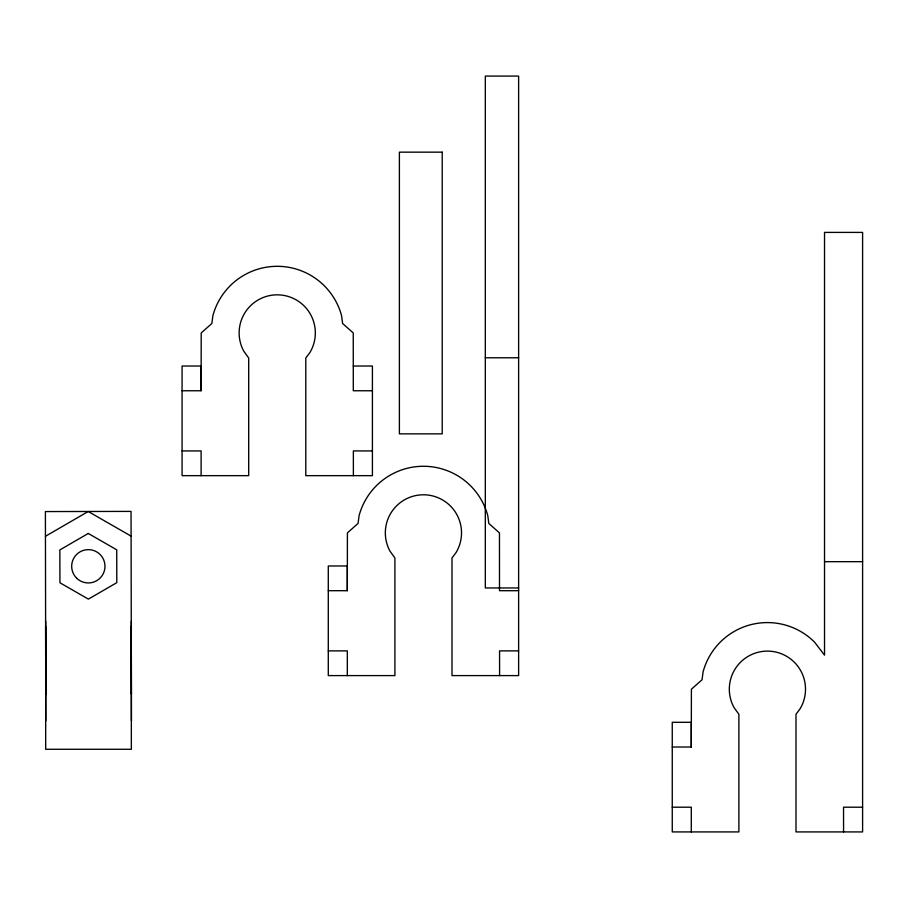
<?xml version="1.0" encoding="UTF-8"?>
<svg xmlns="http://www.w3.org/2000/svg" width="908" height="908" viewBox="0 0 908 908"><rect width="100%" height="100%" fill="white"/><g stroke="black" fill="none" stroke-linecap="round" stroke-linejoin="round"><path stroke-width="1.36" d="M182.077 390.758L201.111 390.758L201.213 332.941L211.859 323.498L212.881 315.7A66.613 66.613 0 0 1 341.578 315.7L342.6 323.498L353.246 332.941L353.303 390.758L372.416 390.758M328.287 590.699L347.321 590.699L347.412 532.883L358.058 523.451L359.091 515.642A66.613 66.613 0 0 1 487.778 515.642L488.81 523.451L499.457 532.883L499.502 590.699L518.627 590.699M691.294 747.023L691.397 689.206L702.043 679.774L703.064 671.965A66.613 66.613 0 0 1 814.521 642.104L824.532 655.145L824.532 232.403L862.6 232.403L862.6 831.921L795.987 831.921L795.987 714.267L800.016 708.921A38.102 38.102 0 0 0 768.191 651.115A38.102 38.102 0 0 0 734.039 707.582L738.885 714.267L738.885 831.921L672.26 831.921L672.26 722.303L691.294 722.303L691.294 747.023L672.26 747.023M45.445 536.288L88.224 511.488L131.093 536.129M485.315 357.775L518.627 357.775M353.28 366.026L372.416 366.026L372.416 475.656L305.803 475.656L305.803 357.99L309.832 352.656A38.102 38.102 0 0 0 278.007 294.839A38.102 38.102 0 0 0 243.855 351.305L248.701 357.99L248.701 475.656L182.077 475.656L182.077 366.026L201.111 366.026L201.111 390.758M182.077 450.924L201.111 450.924L201.111 475.656M372.416 450.924L353.36 450.924L353.382 475.656M824.532 561.677L862.6 561.677M518.627 587.953L485.315 587.953L485.315 76.079L518.627 76.079L518.627 675.597L452.002 675.597L452.002 557.943L456.032 552.597A38.102 38.102 0 0 0 424.206 494.792A38.102 38.102 0 0 0 390.054 551.258L394.901 557.943L394.901 675.597L328.287 675.597L328.287 565.979L347.321 565.979L347.321 590.699M328.287 650.877L347.321 650.877L347.321 675.597M518.627 650.877L499.559 650.877L499.593 675.597M672.26 807.201L691.294 807.201L691.294 831.921M862.6 807.201L843.543 807.201L843.566 831.921M131.444 720.736L131.047 511.397L45.4 511.567L45.797 720.895M131.263 626.259L131.399 694.087L131.399 692.725M45.616 626.259L45.752 694.087L45.74 692.725M131.342 621.106L131.342 749.282L45.684 749.282L45.684 621.106M88.269 533.461L59.86 549.93L59.928 582.766L88.394 599.121L116.792 582.652L116.735 549.828L88.269 533.461M442.219 152.158L399.395 152.158L399.395 433.854L442.219 433.854L442.219 152.158M76.578 578.09A16.65 16.65 0 0 0 104.42 570.576A16.65 16.65 0 0 0 83.99 550.214A16.65 16.65 0 0 0 76.578 578.09"/></g></svg>
